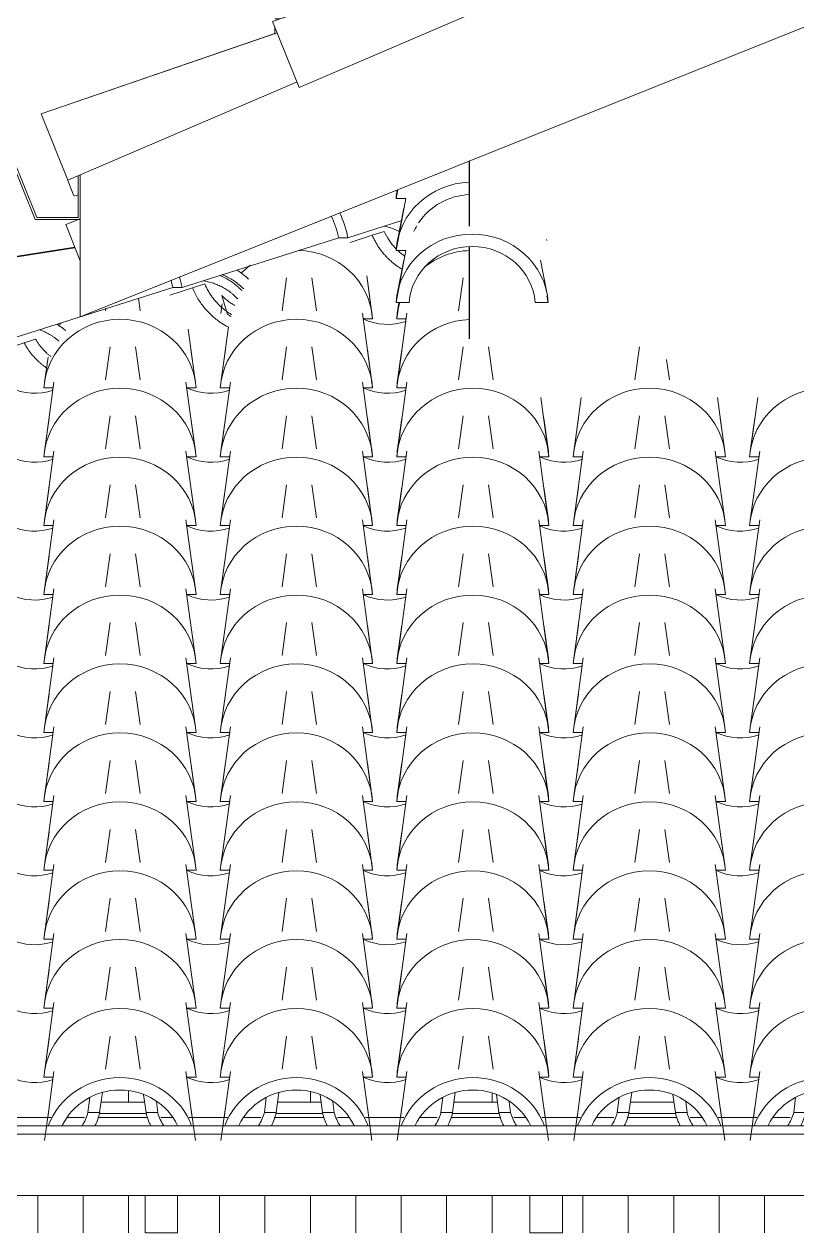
# Model space of a CAD drawing. Header units: millimetres. Extents: x -12976 to 58202, y -2238 to 7407.
# Drawn here: x -7931 to -6740, y 2606 to 4467 of the extents above; entities that cross this region are included whole.
import ezdxf

# ---------------------------------------------------------------- set-up
doc = ezdxf.new("R2010")
doc.units = ezdxf.units.MM
for name, color, linetype, lineweight in [('A-GENM', 13, 'Continuous', 9), ('A-GLAZ-CURT', 52, 'Continuous', 9), ('A-GLAZ-CWMG', 51, 'Continuous', 9), ('A-MASS', 70, 'Continuous', 25), ('A-ROOF-OTLN', 132, 'Continuous', 9), ('A-ROOF-PATT', 132, 'Continuous', 9), ('A-WALL', 113, 'Continuous', 25)]:
    doc.layers.add(name, color=color, linetype=linetype, lineweight=lineweight)

# ---------------------------------------------------------------- blocks, each defined once
blk = doc.blocks.new('Rectangular Mullion - Caibro-4229769-FACHADA POSTERIOR')
at = {"layer": 'A-GLAZ-CWMG'}
for p, q in [((-7866.9, 4158.8), (-7844.6, 4167.7)), ((-7844.6, 4103.1), (-7866.9, 4158.8))]:
    blk.add_line(p, q, dxfattribs=at)
blk = doc.blocks.new('Rectangular Mullion - Ripa-4315949-FACHADA POSTERIOR')
at = {"layer": 'A-GLAZ-CWMG'}
for p, q in [((-7745.8, 2807.1), (-7812.4, 2807.1)), ((-7473.4, 2807.1), (-7540.5, 2807.1)), ((-7201.5, 2807.1), (-7268.6, 2807.1)), ((-6929.6, 2807.1), (-6996.7, 2807.1)), ((-7742.6, 2789.9), (-7815, 2789.9)), ((-7470.8, 2789.9), (-7543.1, 2789.9)), ((-7198.9, 2789.9), (-7271.3, 2789.9)), ((-6927, 2789.9), (-6999.4, 2789.9))]:
    blk.add_line(p, q, dxfattribs=at)
blk = doc.blocks.new('Rectangular Mullion - Caibro-4315997-FACHADA POSTERIOR')
at = {"layer": 'A-GLAZ-CWMG'}
for p, q in [((-7744.4, 2663.5), (-7744.4, 2606)), ((-7694.4, 2663.5), (-7744.4, 2663.5)), ((-7694.4, 2606), (-7694.4, 2663.5)), ((-7744.4, 2606), (-7694.4, 2606))]:
    blk.add_line(p, q, dxfattribs=at)
blk = doc.blocks.new('Rectangular Mullion - Caibro-3920096-FACHADA POSTERIOR')
at = {"layer": 'A-GLAZ-CWMG'}
for p, q in [((-7151.6, 2663.5), (-7151.6, 2606)), ((-7101.6, 2663.5), (-7151.6, 2663.5)), ((-7101.6, 2606), (-7101.6, 2663.5)), ((-7151.6, 2606), (-7101.6, 2606))]:
    blk.add_line(p, q, dxfattribs=at)
blk = doc.blocks.new('CRT_MGN_COZ_Fogão a lenha completo - CRT_MGN_COZ_Fogão a lenha completo-4049417-FACHADA POSTERIOR')
at = {"layer": 'A-GENM'}
h = blk.add_hatch(dxfattribs=at)
h.set_pattern_fill('FP_6', color=256, style=0, pattern_type=2)
h.set_pattern_definition([(180, (-7394.62, 3604.53), (3e-14, 270.937), [193.675, -9.525]), (180, (-7394.62, 3662.73), (3e-14, 270.937), [193.675, -9.525]), (90, (-7394.62, 3604.53), (203.2, -1e-14), [58.21, -212.728]), (90, (-7588.3, 3604.53), (203.2, -1e-14), [58.21, -212.728]), (180, (-7547.02, 3672.26), (3e-14, 270.937), [193.675, -9.525, 92.075, -9.525]), (180, (-7547.02, 3730.47), (3e-14, 270.937), [193.675, -9.525, 92.075, -9.525]), (90, (-7547.02, 3672.26), (304.8, -2e-14), [58.21, -212.73]), (90, (-7740.7, 3672.26), (304.8, -2e-14), [58.21, -212.73]), (90, (-7750.22, 3672.26), (304.8, -2e-14), [58.21, -212.73]), (90, (-7842.3, 3672.26), (304.8, -2e-14), [58.21, -212.73]), (180, (-7496.22, 3740), (3e-14, 270.937), [193.675, -9.525]), (180, (-7496.22, 3798.2), (3e-14, 270.937), [193.675, -9.525]), (90, (-7496.22, 3740), (203.2, -1e-14), [58.21, -212.728]), (90, (-7689.9, 3740), (203.2, -1e-14), [58.21, -212.728]), (180, (-7547.02, 3807.73), (3e-14, 270.937), [193.675, -9.525, 92.075, -9.525]), (180, (-7547.02, 3865.94), (3e-14, 270.937), [193.675, -9.525, 92.075, -9.525]), (90, (-7547.02, 3807.73), (304.8, -2e-14), [58.21, -212.728]), (90, (-7740.7, 3807.73), (304.8, -2e-14), [58.21, -212.728]), (90, (-7750.22, 3807.73), (304.8, -2e-14), [58.21, -212.728]), (90, (-7842.3, 3807.73), (304.8, -2e-14), [58.21, -212.728])])
h.paths.add_polyline_path([(-7544.6, 2030), (-7244.6, 2030), (-7244.6, 2574.7), (-7544.6, 2574.7), (-7544.6, 2439.8)])
h.paths.add_polyline_path([(-7544.6, 4452.2), (-7540.8, 4453.5), (-7544.6, 4461.6), (-7544.6, 4456.7)])
h.paths.add_polyline_path([(-7544.6, 4472.9), (-7244.6, 4575.7), (-7244.6, 5160), (-7344.6, 5160), (-7344.6, 5060), (-7469.6, 5060), (-7469.6, 5160), (-7544.6, 5160), (-7544.6, 4490.9)])
at = {"layer": 'A-GENM', "color": 8}
blk.add_line((-7544.6, 4463), (-7544.6, 4452.2), dxfattribs=at)
blk = doc.blocks.new('COLONIAL BASE - COLONIAL BASE-4236683-FACHADA POSTERIOR')
at = {"layer": 'A-GLAZ-CURT'}
for p, q in [((-7544.7, 4452.9), (-7904.6, 4329.1)), ((-7854.2, 4203.2), (-7854.2, 4203.2)), ((-7847.8, 4204.5), (-7853.9, 4202.4))]:
    blk.add_line(p, q, dxfattribs=at)
blk = doc.blocks.new('COLONIAL BASE - COLONIAL BASE-V35-FACHADA POSTERIOR')
at = {"layer": 'A-GLAZ-CURT'}
for p, q in [((-7541.1, 4454.1), (-7904.6, 4329.1)), ((-7854.2, 4203.2), (-7854.2, 4203.2)), ((-7847.8, 4204.5), (-7853.9, 4202.4))]:
    blk.add_line(p, q, dxfattribs=at)
blk = doc.blocks.new('COLONIAL BASE - COLONIAL BASE-V36-FACHADA POSTERIOR')
at = {"layer": 'A-GLAZ-CURT'}
for p, q in [((-7541.1, 4454.1), (-7904.6, 4329.1)), ((-7511.1, 4378.2), (-7863.7, 4227)), ((-7904.6, 4329.1), (-7863.7, 4227)), ((-7863.5, 4226.4), (-7854.2, 4203.2)), ((-7847.8, 4204.5), (-7853.9, 4202.4))]:
    blk.add_line(p, q, dxfattribs=at)
blk = doc.blocks.new('COLONIAL BASE - COLONIAL BASE-V37-FACHADA POSTERIOR')
at = {"layer": 'A-GLAZ-CURT'}
for p, q in [((-7184.6, 4596.7), (-7548.1, 4471.7)), ((-7154.3, 4521), (-7507.2, 4369.6)), ((-7548.1, 4471.7), (-7536.3, 4442.2)), ((-7536.3, 4442.2), (-7507.2, 4369.6))]:
    blk.add_line(p, q, dxfattribs=at)
blk = doc.blocks.new('COLONIAL BASE - COLONIAL BASE-4317782-FACHADA POSTERIOR')
at = {"layer": 'A-GLAZ-CURT'}
for p, q in [((-11293.9, 2908.8), (-11286.8, 2858)), ((-11068.2, 2858), (-11061.1, 2908.8)), ((-11157.3, 2783.5), (-11147.7, 2854.7)), ((-10944.3, 2854.7), (-10934.6, 2783.5)), ((-11281.4, 2818.4), (-11277.7, 2791.1)), ((-11095.3, 2791.1), (-11092.5, 2814.6)), ((-11077.3, 2791.1), (-11073.1, 2821.9)), ((-11259.7, 2791.1), (-11261.7, 2808)), ((-11155.2, 2798.8), (-11162.4, 2748)), ((-10929.6, 2748), (-10936.7, 2798.8)), ((-11277.7, 2791.1), (-11259.7, 2791.1)), ((-11095.3, 2791.1), (-11077.3, 2791.1))]:
    blk.add_line(p, q, dxfattribs=at)
for centre, major_axis, start_param, end_param in [((-11046, 2732.6), (117.5, 0), 0.348057, 2.793536), ((-11046, 2732.6), (97.5, 0), 0.425177, 2.716415), ((-11177.5, 2812.9), (102.8, 0), 3.36491, 3.584479), ((-11177.5, 2812.9), (85.3, 0), 3.411763, 3.68386), ((-11177.5, 2812.9), (85.3, 0), 5.740918, 6.013015), ((-11177.5, 2812.9), (102.8, 0), 5.840299, 6.059868)]:
    blk.add_ellipse(centre, major_axis=major_axis, ratio=0.957826, start_param=start_param, end_param=end_param, dxfattribs=at)
blk = doc.blocks.new('COLONIAL BASE - COLONIAL BASE-V52-FACHADA POSTERIOR')
at = {"layer": 'A-GLAZ-CURT'}
for p, q in [((-11022, 3015), (-11014.9, 2964.1)), ((-10796.3, 2964.1), (-10789.2, 3015)), ((-10891.4, 2845.9), (-10875.8, 2960.8)), ((-10672.4, 2960.8), (-10656.8, 2845.9)), ((-10883.4, 2905), (-10890.5, 2854.2)), ((-10657.7, 2854.2), (-10664.8, 2905)), ((-10877, 2845.9), (-10891.4, 2845.9)), ((-10656.8, 2845.9), (-10671.2, 2845.9))]:
    blk.add_line(p, q, dxfattribs=at)
for centre, major_axis, start_param, end_param in [((-10774.1, 2838.8), (117.5, 0), 0.063873, 3.077719), ((-10905.6, 2919.1), (85.3, 0), 4.253685, 5.051809)]:
    blk.add_ellipse(centre, major_axis=major_axis, ratio=0.957826, start_param=start_param, end_param=end_param, dxfattribs=at)
blk = doc.blocks.new('Colonial cumeeira - hip-4041825-FACHADA POSTERIOR')
at = {"layer": 'A-GENM', "color": 8}
blk.add_line((-8057, 4092), (-7853, 4124), dxfattribs=at)
blk = doc.blocks.new('Colonial cumeeira - hip-4041867-FACHADA POSTERIOR')
at = {"layer": 'A-GENM', "color": 8}
for p, q in [((-7432.1, 4138.4), (-7349.2, 4164.8)), ((-7687.6, 4061.8), (-7446.2, 4138.4)), ((-7446.3, 4138.4), (-7432.1, 4138.4)), ((-7852.7, 4123.1), (-8051.3, 4092)), ((-7943.2, 3985.1), (-7701.7, 4061.8)), ((-7701.8, 4061.8), (-7687.6, 4061.8))]:
    blk.add_line(p, q, dxfattribs=at)
for centre, major_axis, start_param, end_param in [((-7513.9, 4131.1), (-28, 93.4), 4.593828, 4.948729), ((-7513.9, 4131.1), (-33.8, 112.5), 4.571652, 4.918982), ((-7769.5, 4054.4), (-33.8, 112.5), 4.571652, 4.714222), ((-7769.5, 4054.4), (-28, 93.4), 4.596609, 4.70217)]:
    blk.add_ellipse(centre, major_axis=major_axis, ratio=0.691714, start_param=start_param, end_param=end_param, dxfattribs=at)
blk = doc.blocks.new('Colonial cumeeira - hip-4317858-FACHADA POSTERIOR')
at = {"layer": 'A-GENM', "color": 8}
for p, q in [((-7357.9, 4198.8), (-7355.3, 4212.6)), ((-7357.9, 4198.8), (-7342.8, 4198.8)), ((-7357.9, 4118.8), (-7342.8, 4198.8)), ((-7345.7, 4183.8), (-7355.7, 4134.3)), ((-7125.5, 4134.3), (-7125.8, 4135.7)), ((-7357.9, 4118.8), (-7342.8, 4118.8)), ((-7357.9, 4038.8), (-7342.8, 4118.8)), ((-7345.7, 4103.8), (-7355.7, 4054.3)), ((-7125.5, 4054.3), (-7135.5, 4103.8)), ((-7123.3, 4038.8), (-7125.3, 4049.2)), ((-7357.9, 4038.8), (-7337.8, 4038.8)), ((-7143.4, 4038.8), (-7123.3, 4038.8))]:
    blk.add_line(p, q, dxfattribs=at)
for centre, major_axis, start_param, end_param in [((-7240.6, 4111.6), (117.5, 0), 1.605485, 3.077719), ((-7240.6, 4191.6), (117.5, 0), 2.956325, 3.077719), ((-7240.6, 4111.6), (97.5, 0), 1.61216, 2.581473), ((-7240.6, 4111.6), (97.5, 0), 2.635327, 2.743338), ((-7240.6, 4031.6), (117.5, 0), 0.063873, 3.077719), ((-7240.6, 4031.6), (97.5, 0), 0.076999, 3.064594)]:
    blk.add_ellipse(centre, major_axis=major_axis, ratio=0.957826, start_param=start_param, end_param=end_param, dxfattribs=at)

msp = doc.modelspace()

# ---------------------------------------------------------------- hatches: boundary and pattern name
at = {"layer": 'A-ROOF-PATT'}
h = msp.add_hatch(dxfattribs=at)
h.set_pattern_fill('FP_2', color=256, style=0, pattern_type=2)
h.set_pattern_definition([(90, (0, 8754.066), (-70, 4e-15), [])])
h.paths.add_polyline_path([(-6226, 2606), (-5965.8, 2606), (-5965.8, 2663.6), (-6508.7, 2663.5), (-6508.7, 2606), (-6270.7, 2606)])
h.paths.add_polyline_path([(-11724.1, 2606), (-11301.7, 2606), (-11301.7, 2663.6), (-11583.5, 2663.6), (-11775.4, 2606)])
h.paths.add_polyline_path([(-11251.7, 2606), (-10708.9, 2606), (-10708.9, 2663.6), (-11251.7, 2663.5)])
h.paths.add_polyline_path([(-10658.9, 2606), (-10116, 2606), (-10116, 2663.6), (-10658.9, 2663.5)])
h.paths.add_polyline_path([(-1815.6, 2606), (-1815.6, 2663.6), (-2358.5, 2663.5), (-2358.5, 2606), (-1845.4, 2606)])
h.paths.add_polyline_path([(-10066, 2606), (-9523.1, 2606), (-9523.1, 2663.6), (-10066, 2663.5)])
h.paths.add_polyline_path([(-9473.1, 2606), (-8930.2, 2606), (-8930.2, 2663.6), (-9473.1, 2663.5)])
h.paths.add_polyline_path([(-8880.2, 2606), (-8337.3, 2606), (-8337.3, 2663.6), (-8880.2, 2663.5)])
h.paths.add_polyline_path([(-8287.3, 2606), (-7744.4, 2606), (-7744.4, 2663.6), (-8287.3, 2663.5)])
h.paths.add_polyline_path([(-7694.4, 2606), (-7151.6, 2606), (-7151.6, 2663.6), (-7694.4, 2663.5)])
h.paths.add_polyline_path([(-7101.6, 2606), (-6558.7, 2606), (-6558.7, 2663.6), (-7101.6, 2663.5)])
h.paths.add_polyline_path([(-2426.5, 2606), (-2408.5, 2606), (-2408.5, 2663.6), (-2951.4, 2663.5), (-2951.4, 2606), (-2515.9, 2606)])
h.paths.add_polyline_path([(-5915.8, 2606), (-5372.9, 2606), (-5372.9, 2663.6), (-5915.8, 2663.5)])
h.paths.add_polyline_path([(-5322.9, 2606), (-4780, 2606), (-4780, 2663.6), (-5322.9, 2663.5)])
h.paths.add_polyline_path([(-4730, 2606), (-4187.1, 2606), (-4187.1, 2663.6), (-4730, 2663.5)])
h.paths.add_polyline_path([(-4137.1, 2606), (-3594.3, 2606), (-3594.3, 2663.6), (-4137.1, 2663.5)])
h.paths.add_polyline_path([(-3544.3, 2606), (-3001.4, 2606), (-3001.4, 2663.6), (-3544.3, 2663.5)])
h.paths.add_polyline_path([(-5064.4, 2807.1), (-5026.4, 2807.1), (-5027.9, 2818.4), (-5041.2, 2823.2), (-5064.4, 2826), (-5088.4, 2823.1), (-5091.5, 2821.9), (-5093.5, 2807.1), (-5078.6, 2807.1)])
h.paths.add_polyline_path([(-2918.4, 2807.1), (-2851.2, 2807.1), (-2852.7, 2818.4), (-2866.1, 2823.2), (-2889.2, 2826), (-2913.3, 2823.1), (-2916.4, 2821.9), (-2918.2, 2808.3)])
h.paths.add_polyline_path([(-9131.5, 2807.1), (-9104.7, 2807.1), (-9106.3, 2818.4), (-9119.6, 2823.2), (-9142.7, 2826), (-9166.8, 2823.1), (-9169.9, 2821.9), (-9171.9, 2807.1), (-9142.7, 2807.1)])
h.paths.add_polyline_path([(-7790.5, 2807.1), (-7745.3, 2807.1), (-7746.8, 2818.4), (-7760.2, 2823.2), (-7783.3, 2826), (-7807.3, 2823.1), (-7810.4, 2821.9), (-7812.4, 2807.1), (-7797.5, 2807.1)])
h.paths.add_polyline_path([(-5298.2, 2807.1), (-5299.8, 2818.4), (-5313.1, 2823.2), (-5322.9, 2824.4), (-5322.9, 2807.1), (-5307.1, 2807.1)])
h.paths.add_polyline_path([(-3403.8, 2807.1), (-3395, 2807.1), (-3396.5, 2818.4), (-3409.9, 2823.2), (-3433, 2826), (-3457, 2823.1), (-3460.1, 2821.9), (-3462.1, 2807.1), (-3409, 2807.1)])
h.paths.add_polyline_path([(-1830.8, 2807.1), (-1815.6, 2807.1), (-1815.9, 2824.3), (-1825.7, 2823.1), (-1828.8, 2821.9), (-1829.8, 2814.6)])
h.paths.add_polyline_path([(-2102.7, 2807.1), (-2035.5, 2807.1), (-2037.1, 2818.4), (-2050.4, 2823.2), (-2073.6, 2826), (-2097.6, 2823.1), (-2100.7, 2821.9), (-2101.7, 2814.6)])
h.paths.add_polyline_path([(-3938.8, 2807.1), (-3940.3, 2818.4), (-3952.8, 2823.1), (-3976.8, 2826), (-4000.8, 2823.1), (-4003.9, 2821.9), (-4005.9, 2807.1), (-3946.3, 2807.1)])
h.paths.add_polyline_path([(-5570.1, 2807.1), (-5571.7, 2818.4), (-5585, 2823.2), (-5608.1, 2826), (-5632.2, 2823.1), (-5635.3, 2821.9), (-5637.3, 2807.1), (-5578.9, 2807.1)])
h.paths.add_polyline_path([(-11022.9, 2807.1), (-11008, 2807.1), (-11009.5, 2818.4), (-11022.9, 2823.2), (-11044.6, 2825.3), (-11044.6, 2807.1), (-11033.2, 2807.1)])
h.paths.add_polyline_path([(-8880.2, 2807.1), (-8832.8, 2807.1), (-8834.4, 2818.4), (-8847.7, 2823.2), (-8870.9, 2826), (-8880.2, 2824.9), (-8880.2, 2823.1)])
h.paths.add_polyline_path([(-9385.4, 2807.1), (-9376.6, 2807.1), (-9378.2, 2818.4), (-9391.5, 2823.2), (-9414.6, 2826), (-9438.7, 2823.1), (-9441.8, 2821.9), (-9443.8, 2807.1), (-9390.6, 2807.1)])
h.paths.add_polyline_path([(-4792.5, 2807.1), (-4780, 2807.1), (-4780, 2824.5), (-4792.5, 2826), (-4816.5, 2823.1), (-4819.6, 2821.9), (-4821.6, 2807.1), (-4806.7, 2807.1)])
h.paths.add_polyline_path([(-9929.2, 2807.1), (-9920.4, 2807.1), (-9921.9, 2818.4), (-9936.1, 2823.3), (-9958.4, 2826), (-9982.4, 2823.1), (-9985.5, 2821.9), (-9987.5, 2807.1), (-9934.4, 2807.1)])
h.paths.add_polyline_path([(-5842, 2807.1), (-5843.6, 2818.4), (-5856.9, 2823.2), (-5880, 2826), (-5904.1, 2823.1), (-5907.2, 2821.9), (-5909.2, 2807.1), (-5850.8, 2807.1)])
h.paths.add_polyline_path([(-6122.7, 2807.1), (-6113.9, 2807.1), (-6115.5, 2818.4), (-6128.8, 2823.2), (-6151.9, 2826), (-6176, 2823.1), (-6179.1, 2821.9), (-6181.1, 2807.1), (-6127.9, 2807.1)])
h.paths.add_polyline_path([(-3666.9, 2807.1), (-3668.4, 2818.4), (-3680.9, 2823.1), (-3704.9, 2826), (-3728.9, 2823.1), (-3732, 2821.9), (-3734, 2807.1), (-3675.7, 2807.1)])
h.paths.add_polyline_path([(-10788.3, 2807.1), (-10736.1, 2807.1), (-10737.6, 2818.4), (-10750.1, 2823.1), (-10774.1, 2826), (-10798.1, 2823.1), (-10801.2, 2821.9), (-10803.2, 2807.1), (-10798.1, 2807.1)])
h.paths.add_polyline_path([(-8599, 2807.1), (-8560.9, 2807.1), (-8562.5, 2818.4), (-8575.8, 2823.2), (-8599, 2826), (-8623, 2823.1), (-8626.1, 2821.9), (-8628.1, 2807.1), (-8613.2, 2807.1)])
h.paths.add_polyline_path([(-2617.3, 2807.1), (-2584.6, 2807.1), (-2584.6, 2819.8), (-2594.2, 2823.2), (-2617.3, 2826), (-2641.4, 2823.1), (-2644.5, 2821.9), (-2646.5, 2807.1), (-2631.6, 2807.1)])
h.paths.add_polyline_path([(-6394.6, 2807.1), (-6385.8, 2807.1), (-6387.3, 2818.4), (-6400.7, 2823.2), (-6423.8, 2826), (-6449.5, 2822.5), (-6450.9, 2821.9), (-6453, 2807.1), (-6399.8, 2807.1)])
h.paths.add_polyline_path([(-10526.2, 2807.1), (-10464.2, 2807.1), (-10465.7, 2818.4), (-10478.2, 2823.1), (-10502.2, 2826), (-10526.2, 2823.1), (-10529.3, 2821.9), (-10531.3, 2807.1)])
h.paths.add_polyline_path([(-4520.6, 2807.1), (-4482.6, 2807.1), (-4484.1, 2818.4), (-4497.5, 2823.2), (-4520.6, 2826), (-4544.6, 2823.1), (-4547.7, 2821.9), (-4549.7, 2807.1), (-4534.8, 2807.1)])
h.paths.add_polyline_path([(-2316.2, 2807.1), (-2307.4, 2807.1), (-2309, 2818.4), (-2322.3, 2823.2), (-2345.4, 2826), (-2358.5, 2824.4), (-2358.5, 2807.1), (-2321.4, 2807.1)])
h.paths.add_polyline_path([(-8337.3, 2807.1), (-8337.3, 2824.8), (-8351.1, 2823.1), (-8354.2, 2821.9), (-8356.2, 2807.1), (-8341.3, 2807.1)])
h.paths.add_polyline_path([(-6666.5, 2807.1), (-6657.7, 2807.1), (-6659.2, 2818.4), (-6673, 2823.3), (-6695.7, 2826), (-6714.6, 2823.7), (-6714.6, 2807.1), (-6671.7, 2807.1)])
h.paths.add_polyline_path([(-3190.3, 2807.1), (-3123.1, 2807.1), (-3124.6, 2818.4), (-3138, 2823.2), (-3161.1, 2826), (-3186.4, 2822.6), (-3188.2, 2821.9), (-3189.2, 2814.6)])
h.paths.add_polyline_path([(-9657.3, 2807.1), (-9648.5, 2807.1), (-9650, 2818.4), (-9663.4, 2823.2), (-9686.5, 2826), (-9712.6, 2822.3), (-9713.7, 2821.9), (-9715.7, 2807.1), (-9662.5, 2807.1)])
h.paths.add_polyline_path([(-4277.8, 2807.1), (-4210.7, 2807.1), (-4212.2, 2818.4), (-4224.7, 2823.1), (-4248.7, 2826), (-4272.7, 2823.1), (-4275.8, 2821.9), (-4276.8, 2814.6)])
h.paths.add_polyline_path([(-7525.6, 2807.1), (-7473.4, 2807.1), (-7474.9, 2818.4), (-7487.4, 2823.1), (-7511.4, 2826), (-7535.4, 2823.1), (-7538.5, 2821.9), (-7540.5, 2807.1), (-7535.4, 2807.1)])
h.paths.add_polyline_path([(-6929.6, 2807.1), (-6931.1, 2818.4), (-6943.6, 2823.1), (-6967.6, 2826), (-6991.6, 2823.1), (-6994.7, 2821.9), (-6996.7, 2807.1), (-6938.4, 2807.1)])
h.paths.add_polyline_path([(-8069.4, 2807.1), (-8017.2, 2807.1), (-8018.7, 2818.4), (-8032, 2823.2), (-8055.2, 2826), (-8079.2, 2823.1), (-8082.3, 2821.9), (-8084.3, 2807.1), (-8079.2, 2807.1)])
h.paths.add_polyline_path([(-10254.3, 2807.1), (-10192.3, 2807.1), (-10193.8, 2818.4), (-10206.3, 2823.1), (-10230.3, 2826), (-10254.3, 2823.1), (-10257.4, 2821.9), (-10259.4, 2807.1)])
h.paths.add_polyline_path([(-7201.5, 2807.1), (-7203, 2818.4), (-7215.5, 2823.1), (-7239.5, 2826), (-7263.5, 2823.1), (-7266.6, 2821.9), (-7268.6, 2807.1), (-7209.4, 2807.1)])

# ---------------------------------------------------------------- linework, layer by layer
at = {"layer": 'A-GLAZ-CURT'}
for p, q in [((-7428.4, 4131.2), (-7394.6, 4142.3)), ((-7394.6, 4142.3), (-7376.2, 4148.3)), ((-7533.6, 4025.7), (-7526.5, 4076.5)), ((-7487.4, 4076.5), (-7480.3, 4025.7)), ((-7403.1, 4079.6), (-7394.1, 4013.6)), ((-7261.7, 4025.7), (-7254.6, 4076.5)), ((-7706.7, 4049.8), (-7671.5, 4061.3)), ((-7671.5, 4061.3), (-7652.7, 4067.5)), ((-7395, 4021.9), (-7402.1, 4072.7)), ((-7754.9, 4045.5), (-7752.2, 4025.7)), ((-7617.7, 4020.5), (-7626.4, 4049.6)), ((-7805.5, 4025.7), (-7804.9, 4030.2)), ((-7625.7, 4036.7), (-7627.8, 4021.9)), ((-7409.6, 4022.1), (-7394.1, 3907.5)), ((-7356.8, 4013.6), (-7353.3, 4038.8)), ((-7356.8, 3907.5), (-7341.2, 4022.4)), ((-7353.5, 4038.8), (-7355.9, 4021.9)), ((-7394.1, 4013.6), (-7408.5, 4013.6)), ((-7342.4, 4013.6), (-7356.8, 4013.6)), ((-7678.2, 3997.7), (-7666, 3907.5)), ((-7628.7, 3907.5), (-7616, 4001.2)), ((-7951.1, 3969.9), (-7930.9, 3976.4)), ((-7930.9, 3976.4), (-7913.4, 3982.2)), ((-7805.5, 3919.5), (-7798.4, 3970.4)), ((-7666.9, 3915.7), (-7674, 3966.5)), ((-7620.7, 3966.5), (-7627.8, 3915.7)), ((-7487.4, 3970.4), (-7480.3, 3919.5)), ((-7395, 3915.7), (-7402.1, 3966.5)), ((-7348.8, 3966.5), (-7355.9, 3915.7)), ((-7261.7, 3919.5), (-7254.6, 3970.4)), ((-7215.5, 3970.4), (-7208.4, 3919.5)), ((-6989.9, 3919.5), (-6982.7, 3970.4)), ((-7894.2, 3954.4), (-7899.7, 3915.7)), ((-6940.9, 3951.2), (-6936.5, 3919.5)), ((-7900.5, 3907.5), (-7899.1, 3918.3)), ((-7900.5, 3801.3), (-7885, 3916.2)), ((-7681.6, 3916.2), (-7666, 3801.3)), ((-7356.8, 3801.3), (-7341.2, 3916.2)), ((-7886.2, 3907.5), (-7900.5, 3907.5)), ((-7666, 3907.5), (-7680.4, 3907.5)), ((-7614.3, 3907.5), (-7628.7, 3907.5)), ((-7394.1, 3907.5), (-7408.5, 3907.5)), ((-7342.4, 3907.5), (-7356.8, 3907.5)), ((-7134.6, 3892.5), (-7122.2, 3801.3)), ((-7084.9, 3801.3), (-7072.5, 3892.5)), ((-6862.7, 3892.5), (-6850.3, 3801.3)), ((-6813, 3801.3), (-6800.6, 3892.5)), ((-7892.5, 3860.4), (-7899.7, 3809.6)), ((-7666.9, 3809.6), (-7674, 3860.4)), ((-7348.8, 3860.4), (-7355.9, 3809.6)), ((-7123.1, 3809.6), (-7130.2, 3860.4)), ((-7076.9, 3860.4), (-7084, 3809.6)), ((-6851.2, 3809.6), (-6858.3, 3860.4)), ((-6805, 3860.4), (-6812.1, 3809.6)), ((-7886.2, 3801.3), (-7900.5, 3801.3)), ((-7666, 3801.3), (-7680.4, 3801.3)), ((-7342.4, 3801.3), (-7356.8, 3801.3)), ((-7122.2, 3801.3), (-7136.6, 3801.3)), ((-7070.5, 3801.3), (-7084.9, 3801.3)), ((-6850.3, 3801.3), (-6864.7, 3801.3)), ((-6798.6, 3801.3), (-6813, 3801.3))]:
    msp.add_line(p, q, dxfattribs=at)
for centre, major_axis, start_param, end_param in [((-7511.4, 4006.4), (117.5, 0), 0.063873, 1.544629), ((-7239.5, 4006.4), (117.5, 0), 1.614405, 2.264268), ((-7511.4, 4006.4), (117.5, 0), 2.221113, 2.382056), ((-7239.5, 4006.4), (117.5, 0), 2.849552, 3.077719), ((-7783.3, 3900.3), (117.5, 0), 0.063873, 3.077719), ((-7511.4, 3900.3), (117.5, 0), 0.063873, 3.077719), ((-7371, 4086.7), (85.3, 0), 4.253685, 5.051809), ((-7239.5, 3900.3), (117.5, 0), 1.614405, 3.077719), ((-7914.8, 3980.6), (85.3, 0), 4.253685, 5.051809), ((-7783.3, 3794.1), (117.5, 0), 0.063873, 3.077719), ((-7642.9, 3980.6), (85.3, 0), 4.253685, 5.051809), ((-7371, 3980.6), (85.3, 0), 4.253685, 5.051809), ((-7239.5, 3794.1), (117.5, 0), 0.063873, 3.077719), ((-6967.6, 3794.1), (117.5, 0), 0.063873, 3.077719), ((-6695.7, 3794.1), (117.5, 0), 0.063873, 3.077719), ((-7914.8, 3874.4), (85.3, 0), 4.253685, 5.051809), ((-7371, 3874.4), (85.3, 0), 4.253685, 5.051809), ((-7099.1, 3874.4), (85.3, 0), 4.253685, 5.051809), ((-6827.2, 3874.4), (85.3, 0), 4.253685, 5.051809)]:
    msp.add_ellipse(centre, major_axis=major_axis, ratio=0.957826, start_param=start_param, end_param=end_param, dxfattribs=at)
for points, knots in [([(-7352.4, 4147.8), (-7353.6, 4148.5), (-7357.4, 4150.3), (-7363.9, 4153), (-7370.6, 4155.1), (-7374.6, 4156.1), (-7376.1, 4156.4)], [-0.81702865, -0.81702865, -0.81702865, -0.81702865, -0.80147059, -0.76838235, -0.73529412, -0.71710052, -0.71710052, -0.71710052, -0.71710052]), ([(-7348.3, 4089.7), (-7348.5, 4089.8), (-7351.3, 4091.5), (-7356.6, 4095), (-7362.9, 4099.9), (-7367.8, 4104.3), (-7371.3, 4107.7), (-7374.8, 4111.4), (-7379.2, 4116.5), (-7384.4, 4123.4), (-7389.9, 4132.4), (-7393.1, 4138.9), (-7394.6, 4142.3)], [-0.294251, -0.294251, -0.294251, -0.294251, -0.2916667, -0.25, -0.2083333, -0.1875, -0.1666667, -0.1458333, -0.125, -0.0833333, -0.0416667, 0, 0, 0, 0]), ([(-7376.2, 4148.3), (-7373.9, 4143.5), (-7370.1, 4136.7), (-7364.4, 4128.7), (-7360.7, 4124.3), (-7358.4, 4122), (-7357.8, 4121.3)], [-1, -1, -1, -1, -0.9305556, -0.8958333, -0.8611111, -0.848767, -0.848767, -0.848767, -0.848767]), ([(-7354.5, 4118.1), (-7352.8, 4116.5), (-7350.1, 4114.2), (-7346.8, 4111.6), (-7345.2, 4110.5), (-7344.5, 4110)], [-0.82638889, -0.82638889, -0.82638889, -0.82638889, -0.79166667, -0.77430556, -0.76191862, -0.76191862, -0.76191862, -0.76191862]), ([(-7594.9, 4056.5), (-7595.5, 4057.1), (-7597.9, 4059.5), (-7602, 4063.4), (-7607.5, 4067.9), (-7614.9, 4073.2), (-7622.3, 4077.3), (-7627.8, 4079.8), (-7629.4, 4080.5)], [-0.6142116, -0.6142116, -0.6142116, -0.6142116, -0.5833333, -0.5, -0.4166667, -0.3333333, -0.1666667, -0.0999028, -0.0999028, -0.0999028, -0.0999028]), ([(-7625.4, 4081.7), (-7624.4, 4081.3), (-7618.1, 4078.5), (-7606.8, 4072.2), (-7597.2, 4064.3), (-7592.5, 4059.9)], [-0.1370103, -0.1370103, -0.1370103, -0.1370103, -0.125, -0.0625, -0.0007653, -0.0007653, -0.0007653, -0.0007653]), ([(-7603.1, 4088.7), (-7602.4, 4088.3), (-7599.5, 4086.4), (-7594.3, 4082.6), (-7589.2, 4078.3), (-7586.2, 4075.6), (-7585.4, 4074.8)], [-0.5931696, -0.5931696, -0.5931696, -0.5931696, -0.5714286, -0.5, -0.4285714, -0.4001778, -0.4001778, -0.4001778, -0.4001778]), ([(-7616.2, 4000.5), (-7619.8, 4002.5), (-7625.8, 4006), (-7633.8, 4011.7), (-7640.3, 4017), (-7646.6, 4023), (-7652.5, 4029.5), (-7658.1, 4036.7), (-7664.9, 4046.9), (-7669.1, 4055.3), (-7671.5, 4061.3)], [-0.5986882, -0.5986882, -0.5986882, -0.5986882, -0.5, -0.4375, -0.375, -0.3125, -0.25, -0.1875, -0.125, 0, 0, 0, 0]), ([(-7601.6, 4044.2), (-7601.9, 4044.5), (-7604.2, 4046.9), (-7607.6, 4050.1), (-7611.9, 4053.6), (-7615.2, 4056.1), (-7618.5, 4058.4), (-7623.1, 4061.1), (-7628.8, 4064.2), (-7635.8, 4067.2), (-7644.7, 4070.1), (-7651.2, 4071.5), (-7655.3, 4072.2)], [-0.9422693, -0.9422693, -0.9422693, -0.9422693, -0.9375, -0.90625, -0.890625, -0.875, -0.859375, -0.84375, -0.8125, -0.78125, -0.75, -0.6949047, -0.6949047, -0.6949047, -0.6949047]), ([(-7652.7, 4067.5), (-7651.1, 4063.6), (-7648.4, 4058.1), (-7644.2, 4051.3), (-7640.8, 4046.4), (-7637.7, 4042.6), (-7635.2, 4039.7), (-7631.3, 4035.5), (-7626.1, 4030.6), (-7619.4, 4025.4), (-7614.7, 4022.2), (-7611.8, 4020.6), (-7611, 4020.1)], [-1, -1, -1, -1, -0.8928571, -0.8392857, -0.7857143, -0.7321429, -0.7053571, -0.6785714, -0.5714286, -0.5, -0.4285714, -0.3986994, -0.3986994, -0.3986994, -0.3986994]), ([(-7626.4, 4049.6), (-7622.9, 4046), (-7617.4, 4041.2), (-7610.5, 4036.5), (-7607.4, 4034.6), (-7606.3, 4033.9)], [-1, -1, -1, -1, -0.9416667, -0.9125, -0.8957861, -0.8957861, -0.8957861, -0.8957861]), ([(-7880.6, 4005.2), (-7879.7, 4004.7), (-7877.2, 4003.1), (-7873.1, 4000.4), (-7869.4, 3997.7), (-7867.3, 3996), (-7866.8, 3995.5)], [-0.32036556, -0.32036556, -0.32036556, -0.32036556, -0.30555556, -0.27777778, -0.25, -0.24019227, -0.24019227, -0.24019227, -0.24019227]), ([(-7874.5, 4006.8), (-7874.6, 4006.6), (-7875.4, 4005.3), (-7876.2, 4003.9), (-7876.9, 4002.8)], [-0.15461648, -0.15461648, -0.15461648, -0.15461648, -0.15277778, -0.14203835, -0.14203835, -0.14203835, -0.14203835]), ([(-7878.4, 3980.2), (-7879.7, 3981.3), (-7882.3, 3983.3), (-7886.1, 3986), (-7891, 3989.2), (-7897.3, 3992.7), (-7903.1, 3995.3), (-7906.3, 3996.5), (-7906.9, 3996.8)], [-0.7779531, -0.7779531, -0.7779531, -0.7779531, -0.75, -0.725, -0.7, -0.65, -0.6, -0.5875338, -0.5875338, -0.5875338, -0.5875338]), ([(-7895.4, 3937.3), (-7896.4, 3938), (-7898.6, 3939.5), (-7902.1, 3942.1), (-7905.7, 3945.1), (-7909.3, 3948.3), (-7914, 3952.9), (-7919.6, 3959.1), (-7925.6, 3967.3), (-7929.2, 3973.3), (-7930.9, 3976.4)], [-0.1495007, -0.1495007, -0.1495007, -0.1495007, -0.1388889, -0.125, -0.1111111, -0.0972222, -0.0833333, -0.0555556, -0.0277778, 0, 0, 0, 0]), ([(-7913.4, 3982.2), (-7911.8, 3979.4), (-7908.3, 3974), (-7902.5, 3966.8), (-7897.2, 3961.5), (-7892.8, 3957.7), (-7890.5, 3955.9), (-7889.4, 3955)], [-1, -1, -1, -1, -0.96875, -0.9375, -0.90625, -0.890625, -0.875, -0.875, -0.875, -0.875])]:
    msp.add_open_spline(points, degree=3, knots=knots, dxfattribs=at)
for points in [[(-7611.8, 4017.1), (-7613.7, 4018.2), (-7615.7, 4019.3), (-7617.7, 4020.5)], [(-7877.7, 3979.6), (-7877.9, 3979.8), (-7878.1, 3980), (-7878.3, 3980.2)]]:
    msp.add_open_spline(points, degree=3, dxfattribs=at)
at = {"layer": 'A-ROOF-OTLN'}
for p, q in [((-1784.6, 6440.9), (-7844.6, 4016.9)), ((-7911.5, 4169.4), (-7949.6, 4263.9)), ((-7951.9, 4260.8), (-7913.8, 4166.3)), ((-7847.8, 4233.8), (-7847.8, 4169.4)), ((-7844.6, 4016.9), (-7844.6, 4235.2)), ((-7847.8, 4169.4), (-7911.5, 4169.4)), ((-7913.8, 4166.3), (-7844.6, 4166.3)), ((-7889.5, 2783.5), (-7948.9, 2783.5)), ((-7838.2, 2783.5), (-7865, 2783.5)), ((-7740.3, 2783.5), (-7817.4, 2783.5)), ((-7701.6, 2783.5), (-7720.1, 2783.5)), ((-7617.6, 2783.5), (-7677, 2783.5)), ((-7566.3, 2783.5), (-7593.1, 2783.5)), ((-7468.4, 2783.5), (-7545.5, 2783.5)), ((-7429.7, 2783.5), (-7448.2, 2783.5)), ((-7345.7, 2783.5), (-7405.1, 2783.5)), ((-7294.4, 2783.5), (-7321.2, 2783.5)), ((-7196.5, 2783.5), (-7273.7, 2783.5)), ((-7157.8, 2783.5), (-7176.3, 2783.5)), ((-7073.8, 2783.5), (-7133.2, 2783.5)), ((-7022.5, 2783.5), (-7049.3, 2783.5)), ((-6924.6, 2783.5), (-7001.8, 2783.5)), ((-6885.9, 2783.5), (-6904.5, 2783.5)), ((-6801.9, 2783.5), (-6861.3, 2783.5)), ((-6750.6, 2783.5), (-6777.4, 2783.5)), ((-1784.6, 2770.8), (-11964.6, 2770.8)), ((-1784.6, 2758.1), (-11964.6, 2758.1)), ((-1784.6, 2663.6), (-11913.8, 2663.6))]:
    msp.add_line(p, q, dxfattribs=at)
at = {"layer": 'A-WALL'}
for p, q in [((-7244.6, 4156.4), (-7244.6, 4256.9)), ((-7244.6, 3983), (-7244.6, 4123.8))]:
    msp.add_line(p, q, dxfattribs=at)

# ---------------------------------------------------------------- block references
at = {"layer": 'A-GENM', "color": 8}
msp.add_blockref('CRT_MGN_COZ_Fogão a lenha completo - CRT_MGN_COZ_Fogão a lenha completo-4049417-FACHADA POSTERIOR', (0, 0), dxfattribs=at)
at = {"layer": 'A-GENM', "color": 7}
for name in ['Colonial cumeeira - hip-4317858-FACHADA POSTERIOR', 'Colonial cumeeira - hip-4041825-FACHADA POSTERIOR']:
    msp.add_blockref(name, (0, 0), dxfattribs=at)
at = {"layer": 'A-GLAZ-CURT'}
for name, p in [('COLONIAL BASE - COLONIAL BASE-V37-FACHADA POSTERIOR', (0, 0)), ('COLONIAL BASE - COLONIAL BASE-V35-FACHADA POSTERIOR', (0, 0)), ('COLONIAL BASE - COLONIAL BASE-V35-FACHADA POSTERIOR', (0, 0)), ('COLONIAL BASE - COLONIAL BASE-V35-FACHADA POSTERIOR', (0, 0)), ('COLONIAL BASE - COLONIAL BASE-V35-FACHADA POSTERIOR', (0, 0)), ('COLONIAL BASE - COLONIAL BASE-V35-FACHADA POSTERIOR', (0, 0)), ('COLONIAL BASE - COLONIAL BASE-V35-FACHADA POSTERIOR', (0, 0)), ('COLONIAL BASE - COLONIAL BASE-V35-FACHADA POSTERIOR', (0, 0)), ('COLONIAL BASE - COLONIAL BASE-V35-FACHADA POSTERIOR', (0, 0)), ('COLONIAL BASE - COLONIAL BASE-V35-FACHADA POSTERIOR', (0, 0)), ('COLONIAL BASE - COLONIAL BASE-V35-FACHADA POSTERIOR', (0, 0)), ('COLONIAL BASE - COLONIAL BASE-V36-FACHADA POSTERIOR', (0, 0)), ('COLONIAL BASE - COLONIAL BASE-4236683-FACHADA POSTERIOR', (0, 0)), ('COLONIAL BASE - COLONIAL BASE-4236683-FACHADA POSTERIOR', (0, 0)), ('COLONIAL BASE - COLONIAL BASE-4236683-FACHADA POSTERIOR', (0, 0)), ('COLONIAL BASE - COLONIAL BASE-4236683-FACHADA POSTERIOR', (0, 0)), ('COLONIAL BASE - COLONIAL BASE-4236683-FACHADA POSTERIOR', (0, 0)), ('COLONIAL BASE - COLONIAL BASE-4236683-FACHADA POSTERIOR', (0, 0)), ('COLONIAL BASE - COLONIAL BASE-4236683-FACHADA POSTERIOR', (0, 0)), ('COLONIAL BASE - COLONIAL BASE-4236683-FACHADA POSTERIOR', (0, 0)), ('COLONIAL BASE - COLONIAL BASE-4236683-FACHADA POSTERIOR', (0, 0)), ('COLONIAL BASE - COLONIAL BASE-4236683-FACHADA POSTERIOR', (0, 0)), ('COLONIAL BASE - COLONIAL BASE-4236683-FACHADA POSTERIOR', (0, 0)), ('COLONIAL BASE - COLONIAL BASE-4236683-FACHADA POSTERIOR', (0, 0)), ('COLONIAL BASE - COLONIAL BASE-4236683-FACHADA POSTERIOR', (0, 0)), ('COLONIAL BASE - COLONIAL BASE-4236683-FACHADA POSTERIOR', (0, 0)), ('COLONIAL BASE - COLONIAL BASE-4236683-FACHADA POSTERIOR', (0, 0)), ('COLONIAL BASE - COLONIAL BASE-4236683-FACHADA POSTERIOR', (0, 0)), ('COLONIAL BASE - COLONIAL BASE-4236683-FACHADA POSTERIOR', (0, 0)), ('COLONIAL BASE - COLONIAL BASE-4236683-FACHADA POSTERIOR', (0, 0)), ('COLONIAL BASE - COLONIAL BASE-4236683-FACHADA POSTERIOR', (0, 0)), ('COLONIAL BASE - COLONIAL BASE-4236683-FACHADA POSTERIOR', (0, 0)), ('COLONIAL BASE - COLONIAL BASE-4236683-FACHADA POSTERIOR', (0, 0)), ('COLONIAL BASE - COLONIAL BASE-4236683-FACHADA POSTERIOR', (0, 0)), ('COLONIAL BASE - COLONIAL BASE-4236683-FACHADA POSTERIOR', (0, 0)), ('COLONIAL BASE - COLONIAL BASE-4236683-FACHADA POSTERIOR', (0, 0)), ('COLONIAL BASE - COLONIAL BASE-4236683-FACHADA POSTERIOR', (0, 0)), ('COLONIAL BASE - COLONIAL BASE-4236683-FACHADA POSTERIOR', (0, 0)), ('COLONIAL BASE - COLONIAL BASE-4236683-FACHADA POSTERIOR', (0, 0)), ('COLONIAL BASE - COLONIAL BASE-4236683-FACHADA POSTERIOR', (0, 0)), ('COLONIAL BASE - COLONIAL BASE-4236683-FACHADA POSTERIOR', (0, 0)), ('COLONIAL BASE - COLONIAL BASE-4236683-FACHADA POSTERIOR', (0, 0)), ('COLONIAL BASE - COLONIAL BASE-4236683-FACHADA POSTERIOR', (0, 0)), ('COLONIAL BASE - COLONIAL BASE-4236683-FACHADA POSTERIOR', (0, 0)), ('COLONIAL BASE - COLONIAL BASE-4236683-FACHADA POSTERIOR', (0, 0)), ('COLONIAL BASE - COLONIAL BASE-4236683-FACHADA POSTERIOR', (0, 0)), ('COLONIAL BASE - COLONIAL BASE-4236683-FACHADA POSTERIOR', (0, 0)), ('COLONIAL BASE - COLONIAL BASE-4236683-FACHADA POSTERIOR', (0, 0)), ('COLONIAL BASE - COLONIAL BASE-4236683-FACHADA POSTERIOR', (0, 0)), ('COLONIAL BASE - COLONIAL BASE-4236683-FACHADA POSTERIOR', (0, 0)), ('COLONIAL BASE - COLONIAL BASE-4236683-FACHADA POSTERIOR', (0, 0)), ('COLONIAL BASE - COLONIAL BASE-4236683-FACHADA POSTERIOR', (0, 0)), ('COLONIAL BASE - COLONIAL BASE-4236683-FACHADA POSTERIOR', (0, 0)), ('COLONIAL BASE - COLONIAL BASE-4236683-FACHADA POSTERIOR', (0, 0)), ('COLONIAL BASE - COLONIAL BASE-4236683-FACHADA POSTERIOR', (0, 0)), ('COLONIAL BASE - COLONIAL BASE-4236683-FACHADA POSTERIOR', (0, 0)), ('COLONIAL BASE - COLONIAL BASE-4236683-FACHADA POSTERIOR', (0, 0)), ('COLONIAL BASE - COLONIAL BASE-4236683-FACHADA POSTERIOR', (0, 0)), ('COLONIAL BASE - COLONIAL BASE-4236683-FACHADA POSTERIOR', (0, 0)), ('COLONIAL BASE - COLONIAL BASE-4236683-FACHADA POSTERIOR', (0, 0)), ('COLONIAL BASE - COLONIAL BASE-4236683-FACHADA POSTERIOR', (0, 0)), ('COLONIAL BASE - COLONIAL BASE-4236683-FACHADA POSTERIOR', (0, 0)), ('COLONIAL BASE - COLONIAL BASE-V52-FACHADA POSTERIOR', (3262.7, 955.4)), ('COLONIAL BASE - COLONIAL BASE-V52-FACHADA POSTERIOR', (2990.8, 849.2)), ('COLONIAL BASE - COLONIAL BASE-V52-FACHADA POSTERIOR', (3262.7, 849.2)), ('COLONIAL BASE - COLONIAL BASE-V52-FACHADA POSTERIOR', (3534.6, 849.2)), ('COLONIAL BASE - COLONIAL BASE-V52-FACHADA POSTERIOR', (3806.5, 849.2)), ('COLONIAL BASE - COLONIAL BASE-V52-FACHADA POSTERIOR', (4078.4, 849.2)), ('COLONIAL BASE - COLONIAL BASE-V52-FACHADA POSTERIOR', (2990.8, 743.1)), ('COLONIAL BASE - COLONIAL BASE-V52-FACHADA POSTERIOR', (3262.7, 743.1)), ('COLONIAL BASE - COLONIAL BASE-V52-FACHADA POSTERIOR', (3534.6, 743.1)), ('COLONIAL BASE - COLONIAL BASE-V52-FACHADA POSTERIOR', (3806.5, 743.1)), ('COLONIAL BASE - COLONIAL BASE-V52-FACHADA POSTERIOR', (4078.4, 743.1)), ('COLONIAL BASE - COLONIAL BASE-V52-FACHADA POSTERIOR', (2990.8, 636.9)), ('COLONIAL BASE - COLONIAL BASE-V52-FACHADA POSTERIOR', (3262.7, 636.9)), ('COLONIAL BASE - COLONIAL BASE-V52-FACHADA POSTERIOR', (3534.6, 636.9)), ('COLONIAL BASE - COLONIAL BASE-V52-FACHADA POSTERIOR', (3806.5, 636.9)), ('COLONIAL BASE - COLONIAL BASE-V52-FACHADA POSTERIOR', (4078.4, 636.9)), ('COLONIAL BASE - COLONIAL BASE-V52-FACHADA POSTERIOR', (2990.8, 530.8)), ('COLONIAL BASE - COLONIAL BASE-V52-FACHADA POSTERIOR', (3262.7, 530.8)), ('COLONIAL BASE - COLONIAL BASE-V52-FACHADA POSTERIOR', (3534.6, 530.8)), ('COLONIAL BASE - COLONIAL BASE-V52-FACHADA POSTERIOR', (3806.5, 530.8)), ('COLONIAL BASE - COLONIAL BASE-V52-FACHADA POSTERIOR', (4078.4, 530.8)), ('COLONIAL BASE - COLONIAL BASE-V52-FACHADA POSTERIOR', (2990.8, 424.6)), ('COLONIAL BASE - COLONIAL BASE-V52-FACHADA POSTERIOR', (3262.7, 424.6)), ('COLONIAL BASE - COLONIAL BASE-V52-FACHADA POSTERIOR', (3534.6, 424.6)), ('COLONIAL BASE - COLONIAL BASE-V52-FACHADA POSTERIOR', (3806.5, 424.6)), ('COLONIAL BASE - COLONIAL BASE-V52-FACHADA POSTERIOR', (4078.4, 424.6)), ('COLONIAL BASE - COLONIAL BASE-V52-FACHADA POSTERIOR', (2990.8, 318.5)), ('COLONIAL BASE - COLONIAL BASE-V52-FACHADA POSTERIOR', (3262.7, 318.5)), ('COLONIAL BASE - COLONIAL BASE-V52-FACHADA POSTERIOR', (3534.6, 318.5)), ('COLONIAL BASE - COLONIAL BASE-V52-FACHADA POSTERIOR', (3806.5, 318.5)), ('COLONIAL BASE - COLONIAL BASE-V52-FACHADA POSTERIOR', (4078.4, 318.5)), ('COLONIAL BASE - COLONIAL BASE-V52-FACHADA POSTERIOR', (2990.8, 212.3)), ('COLONIAL BASE - COLONIAL BASE-V52-FACHADA POSTERIOR', (3262.7, 212.3)), ('COLONIAL BASE - COLONIAL BASE-V52-FACHADA POSTERIOR', (3534.6, 212.3)), ('COLONIAL BASE - COLONIAL BASE-V52-FACHADA POSTERIOR', (3806.5, 212.3)), ('COLONIAL BASE - COLONIAL BASE-V52-FACHADA POSTERIOR', (4078.4, 212.3)), ('COLONIAL BASE - COLONIAL BASE-V52-FACHADA POSTERIOR', (2990.8, 106.2)), ('COLONIAL BASE - COLONIAL BASE-V52-FACHADA POSTERIOR', (3262.7, 106.2)), ('COLONIAL BASE - COLONIAL BASE-V52-FACHADA POSTERIOR', (3534.6, 106.2)), ('COLONIAL BASE - COLONIAL BASE-V52-FACHADA POSTERIOR', (3806.5, 106.2)), ('COLONIAL BASE - COLONIAL BASE-V52-FACHADA POSTERIOR', (4078.4, 106.2)), ('COLONIAL BASE - COLONIAL BASE-V52-FACHADA POSTERIOR', (2990.8, 0)), ('COLONIAL BASE - COLONIAL BASE-V52-FACHADA POSTERIOR', (3262.7, 0)), ('COLONIAL BASE - COLONIAL BASE-V52-FACHADA POSTERIOR', (3534.6, 0)), ('COLONIAL BASE - COLONIAL BASE-V52-FACHADA POSTERIOR', (3806.5, 0)), ('COLONIAL BASE - COLONIAL BASE-V52-FACHADA POSTERIOR', (4078.4, 0)), ('COLONIAL BASE - COLONIAL BASE-4317782-FACHADA POSTERIOR', (3262.7, 0)), ('COLONIAL BASE - COLONIAL BASE-4317782-FACHADA POSTERIOR', (3534.6, 0)), ('COLONIAL BASE - COLONIAL BASE-4317782-FACHADA POSTERIOR', (3806.5, 0)), ('COLONIAL BASE - COLONIAL BASE-4317782-FACHADA POSTERIOR', (4078.4, 0)), ('COLONIAL BASE - COLONIAL BASE-4317782-FACHADA POSTERIOR', (4350.3, 0))]:
    msp.add_blockref(name, p, dxfattribs=at)
at = {"layer": 'A-GLAZ-CWMG'}
for name in ['Rectangular Mullion - Caibro-4229769-FACHADA POSTERIOR', 'Rectangular Mullion - Ripa-4315949-FACHADA POSTERIOR', 'Rectangular Mullion - Caibro-4315997-FACHADA POSTERIOR', 'Rectangular Mullion - Caibro-3920096-FACHADA POSTERIOR']:
    msp.add_blockref(name, (0, 0), dxfattribs=at)
at = {"layer": 'A-MASS'}
msp.add_blockref('Colonial cumeeira - hip-4041867-FACHADA POSTERIOR', (0, 0), dxfattribs=at)

doc.saveas('drawing.dxf')
